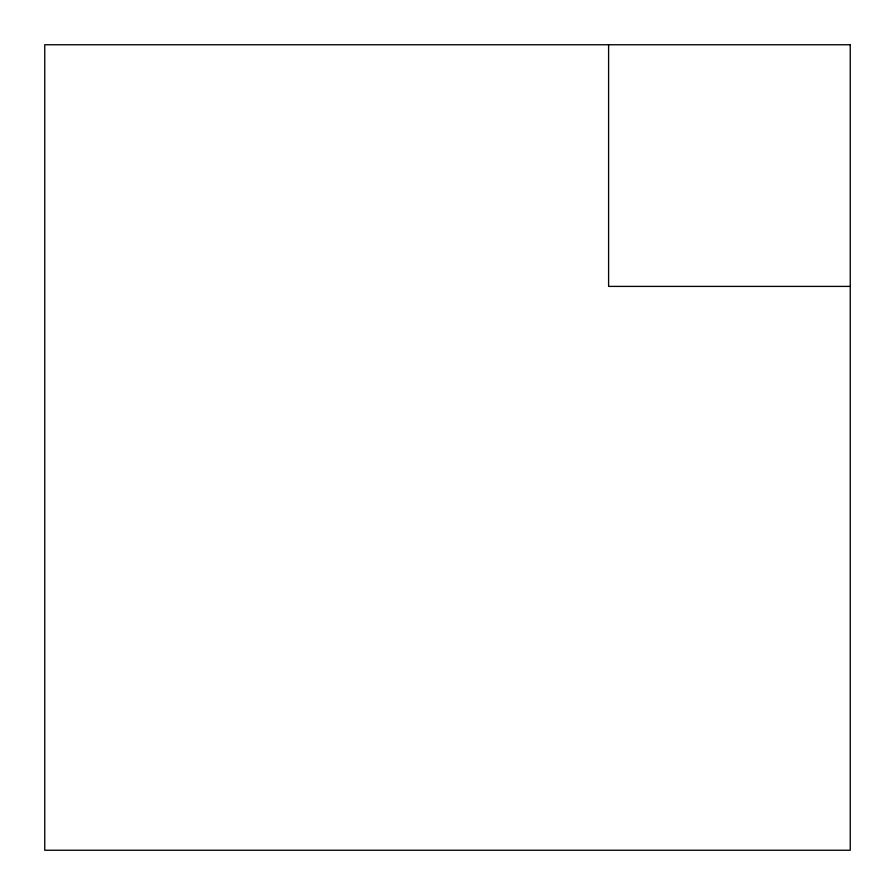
<?xml version="1.0" encoding="UTF-8"?>
<svg xmlns="http://www.w3.org/2000/svg" width="895" height="895" viewBox="0 0 895 895"><rect width="100%" height="100%" fill="white"/><g stroke="black" fill="none" stroke-linecap="round" stroke-linejoin="round"><path stroke-width="1.34" d="M850.25 286.4L608.6 286.4L608.6 44.75M850.25 44.75L44.75 44.75L44.75 850.25L850.25 850.25L850.25 44.75"/></g></svg>
